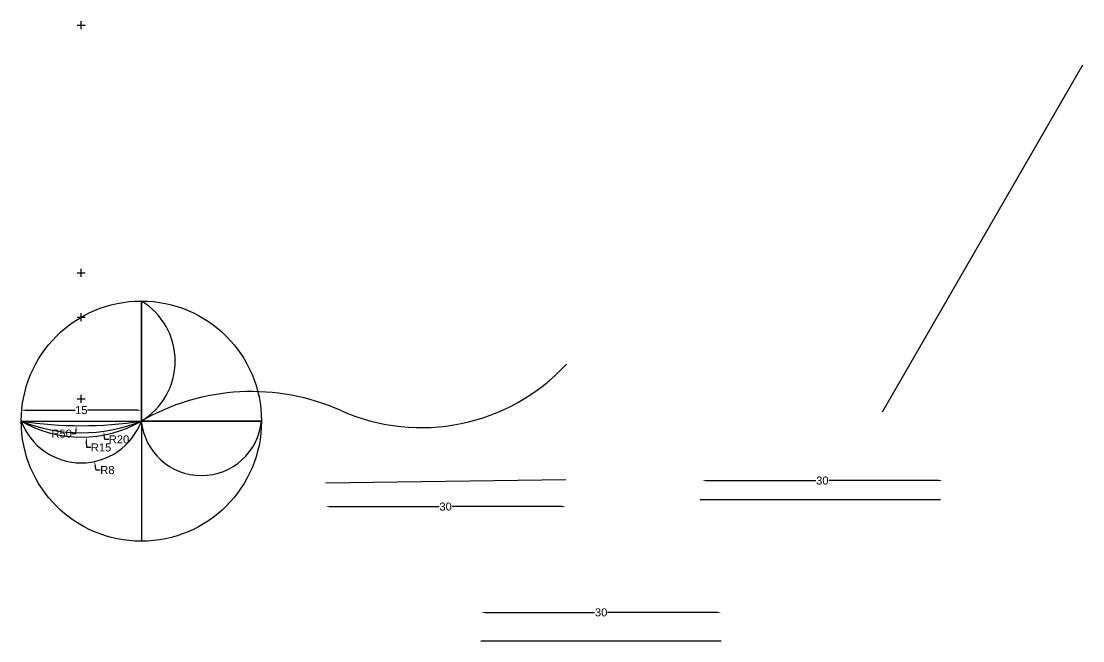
# Model space of a CAD drawing. Header units: inches. Extents: x 109 to 1586, y -45 to 189.
# Drawn here: x 109 to 241.5, y -45.4 to 31.9 of the extents above; entities that cross this region are included whole.
import ezdxf

# ---------------------------------------------------------------- set-up
doc = ezdxf.new("R2010")
doc.units = ezdxf.units.IN
doc.header["$MEASUREMENT"] = 0
doc.styles.get("Standard").update_dxf_attribs({"font": 'arial.ttf'})
doc.dimstyles.get("Standard").update_dxf_attribs({"dimtxt": 1, "dimasz": 0.5, "dimexe": 0.18, "dimexo": 0.0625, "dimgap": 0.09, "dimtad": 0, "dimtoh": 1, "dimzin": 9, "dimdsep": 46, "dimtxsty": 'Standard', "dimcen": 0.5, "dimse1": 1, "dimse2": 1, "dimadec": 0, "dimazin": 0, "dimtfac": 1, "dimtofl": 0, "dimtmove": 0, "dimatfit": 3, "dimfxl": 1, "dimtolj": 1, "dimtzin": 0, "dimarcsym": 0})

# ---------------------------------------------------------------- blocks, each defined once
blk = doc.blocks.new('*D1')
at = {"color": 0, "lineweight": -2, "transparency": 16777216}
for p, q in [((147.47, -28.67), (161.16, -28.67)), ((176.47, -28.67), (162.77, -28.67))]:
    blk.add_line(p, q, dxfattribs=at)
at = {"color": 0, "transparency": 16777216}
for points in [[(147.47, -28.59), (147.47, -28.75), (146.97, -28.67)], [(176.47, -28.59), (176.47, -28.75), (176.97, -28.67)]]:
    blk.add_solid(points, dxfattribs=at)
at = {"layer": 'Defpoints', "color": 0, "transparency": 16777216}
for p in [(146.97, -25.69), (176.97, -25.3), (176.97, -28.67)]:
    blk.add_point(p, dxfattribs=at)
at = {"color": 0, "transparency": 16777216, "insert": (161.97, -28.67), "char_height": 1, "attachment_point": 5}
blk.add_mtext('\\A1;30', dxfattribs=at)
blk = doc.blocks.new('*D2')
at = {"color": 0, "lineweight": -2, "transparency": 16777216}
for p, q in [((166.89, -41.88), (180.58, -41.88)), ((195.89, -41.88), (182.19, -41.88))]:
    blk.add_line(p, q, dxfattribs=at)
at = {"color": 0, "transparency": 16777216}
for points in [[(166.89, -41.8), (166.89, -41.96), (166.39, -41.88)], [(195.89, -41.8), (195.89, -41.96), (196.39, -41.88)]]:
    blk.add_solid(points, dxfattribs=at)
at = {"layer": 'Defpoints', "color": 0, "transparency": 16777216}
for p in [(196.39, -41.88), (166.39, -45.42), (196.39, -45.42)]:
    blk.add_point(p, dxfattribs=at)
at = {"color": 0, "transparency": 16777216, "insert": (181.39, -41.88), "char_height": 1, "attachment_point": 5}
blk.add_mtext('\\A1;30', dxfattribs=at)
blk = doc.blocks.new('*D3')
at = {"color": 0, "lineweight": -2, "transparency": 16777216}
for p, q in [((109.47, -16.63), (115.71, -16.63)), ((123.47, -16.63), (117.23, -16.63))]:
    blk.add_line(p, q, dxfattribs=at)
at = {"color": 0, "transparency": 16777216}
for points in [[(109.47, -16.55), (109.47, -16.72), (108.97, -16.63)], [(123.47, -16.55), (123.47, -16.72), (123.97, -16.63)]]:
    blk.add_solid(points, dxfattribs=at)
at = {"layer": 'Defpoints', "color": 0, "transparency": 16777216}
for p in [(108.97, -16.63), (108.97, -18), (123.97, -18)]:
    blk.add_point(p, dxfattribs=at)
at = {"color": 0, "transparency": 16777216, "insert": (116.47, -16.63), "char_height": 1, "attachment_point": 5}
blk.add_mtext('\\A1;15', dxfattribs=at)
blk = doc.blocks.new('*D4')
at = {"color": 0, "lineweight": -2, "transparency": 16777216}
for p, q in [((116.47, 30.94), (116.47, 31.94)), ((115.97, 31.44), (116.97, 31.44)), ((115.3, -19.56), (115.8, -19.56)), ((115.8, -19.56), (115.81, -19.06))]:
    blk.add_line(p, q, dxfattribs=at)
at = {"color": 0, "transparency": 16777216}
blk.add_solid([(115.73, -19.06), (115.89, -19.06), (115.82, -18.56)], dxfattribs=at)
at = {"layer": 'Defpoints', "color": 0, "transparency": 16777216}
for p in [(116.47, 31.44), (115.82, -18.56)]:
    blk.add_point(p, dxfattribs=at)
at = {"color": 0, "transparency": 16777216, "insert": (114.02, -19.56), "char_height": 1, "attachment_point": 5}
blk.add_mtext('\\A1;R50', dxfattribs=at)
blk = doc.blocks.new('*D5')
at = {"color": 0, "lineweight": -2, "transparency": 16777216}
for p, q in [((115.97, 0.54), (116.97, 0.54)), ((116.47, 0.04), (116.47, 1.04)), ((119.4, -20.28), (119.33, -19.76)), ((119.9, -20.28), (119.4, -20.28))]:
    blk.add_line(p, q, dxfattribs=at)
at = {"color": 0, "transparency": 16777216}
blk.add_solid([(119.41, -19.75), (119.24, -19.77), (119.26, -19.26)], dxfattribs=at)
at = {"layer": 'Defpoints', "color": 0, "transparency": 16777216}
for p in [(116.47, 0.54), (119.26, -19.26)]:
    blk.add_point(p, dxfattribs=at)
at = {"color": 0, "transparency": 16777216, "insert": (121.18, -20.28), "char_height": 1, "attachment_point": 5}
blk.add_mtext('\\A1;R20', dxfattribs=at)
blk = doc.blocks.new('*D6')
at = {"color": 0, "lineweight": -2, "transparency": 16777216}
for p, q in [((115.97, -15.21), (116.97, -15.21)), ((116.47, -15.71), (116.47, -14.71)), ((118.33, -24.11), (118.21, -23.53)), ((118.83, -24.11), (118.33, -24.11))]:
    blk.add_line(p, q, dxfattribs=at)
at = {"color": 0, "transparency": 16777216}
blk.add_solid([(118.3, -23.52), (118.13, -23.55), (118.11, -23.04)], dxfattribs=at)
at = {"layer": 'Defpoints', "color": 0, "transparency": 16777216}
for p in [(116.47, -15.21), (118.11, -23.04)]:
    blk.add_point(p, dxfattribs=at)
at = {"color": 0, "transparency": 16777216, "insert": (119.73, -24.11), "char_height": 1, "attachment_point": 5}
blk.add_mtext('\\A1;R8', dxfattribs=at)
blk = doc.blocks.new('*D7')
at = {"color": 0, "lineweight": -2, "transparency": 16777216}
for p, q in [((115.97, -5.01), (116.97, -5.01)), ((116.47, -5.51), (116.47, -4.51)), ((117.15, -21.29), (117.11, -20.49)), ((117.65, -21.29), (117.15, -21.29))]:
    blk.add_line(p, q, dxfattribs=at)
at = {"color": 0, "transparency": 16777216}
blk.add_solid([(117.2, -20.49), (117.03, -20.5), (117.09, -19.99)], dxfattribs=at)
at = {"layer": 'Defpoints', "color": 0, "transparency": 16777216}
for p in [(116.47, -5.01), (117.09, -19.99)]:
    blk.add_point(p, dxfattribs=at)
at = {"color": 0, "transparency": 16777216, "insert": (118.94, -21.29), "char_height": 1, "attachment_point": 5}
blk.add_mtext('\\A1;R15', dxfattribs=at)
blk = doc.blocks.new('*D8')
at = {"color": 0, "lineweight": -2, "transparency": 16777216}
for p, q in [((194.52, -25.42), (208.21, -25.42)), ((223.52, -25.42), (209.82, -25.42))]:
    blk.add_line(p, q, dxfattribs=at)
at = {"color": 0, "transparency": 16777216}
for points in [[(194.52, -25.33), (194.52, -25.5), (194.02, -25.42)], [(223.52, -25.33), (223.52, -25.5), (224.02, -25.42)]]:
    blk.add_solid(points, dxfattribs=at)
at = {"layer": 'Defpoints', "color": 0, "transparency": 16777216}
for p in [(224.02, -25.42), (194.02, -27.03), (224.02, -27.03)]:
    blk.add_point(p, dxfattribs=at)
at = {"color": 0, "transparency": 16777216, "insert": (209.02, -25.42), "char_height": 1, "attachment_point": 5}
blk.add_mtext('\\A1;30', dxfattribs=at)

msp = doc.modelspace()

# ---------------------------------------------------------------- linework, layer by layer
for p, q in [((216.543, -16.822), (241.543, 26.479)), ((123.969, -17.998), (123.969, -2.998)), ((123.969, -2.998), (123.969, -32.998)), ((108.969, -17.998), (138.969, -17.998)), ((138.969, -17.998), (123.969, -17.998)), ((146.97, -25.687), (176.968, -25.302)), ((193.78, -27.795), (223.78, -27.795)), ((166.388, -45.422), (196.388, -45.422))]:
    msp.add_line(p, q)
for centre, radius, start, end in [((123.969, -17.998), 15, 0, 360), ((119.447, -10.498), 8.758, 301.08717, 58.91283), ((158.943, 5.846), 24.655, 246.03327, 317.25339), ((137.74, -41.85), 27.542, 66.03327, 120), ((116.469, 31.436), 50, 261.37307, 278.62693), ((116.469, 0.542), 20, 247.97569, 292.02431), ((116.469, -15.214), 8, 200.36413, 339.63587), ((116.469, -5.008), 15, 240, 300), ((131.469, -17.254), 7.537, 185.66663, 354.33337)]:
    msp.add_arc(centre, radius, start, end)

# ---------------------------------------------------------------- dimensions: what is measured, and where the dimension line sits
dim = msp.add_radius_dim(center=(116.469, 31.436), mpoint=(115.816, -18.56), dimstyle='Standard')
dim.commit()
dim.dimension.update_dxf_attribs({"geometry": '*D4', "text_midpoint": (114.02, -19.56)})
for center, mpoint, picture, middle in [((116.469, 0.542), (119.256, -19.263), '*D5', (121.182, -20.277)), ((116.469, -5.008), (117.093, -19.995), '*D7', (118.935, -21.293)), ((116.469, -15.214), (118.111, -23.044), '*D6', (119.732, -24.108))]:
    dim = msp.add_radius_dim(center=center, mpoint=mpoint, dimstyle='Standard')
    dim.commit()
    dim.dimension.update_dxf_attribs({"geometry": picture, "text_midpoint": middle, "dimtype": 164})
for base, p1, p2, picture, middle in [((108.969, -16.634), (123.969, -17.998), (108.969, -17.998), '*D3', (116.469, -16.634)), ((224.017, -25.416), (194.017, -27.026), (224.017, -27.026), '*D8', (209.017, -25.416)), ((176.968, -28.671), (146.97, -25.687), (176.968, -25.302), '*D1', (161.969, -28.671)), ((196.388, -41.879), (166.388, -45.422), (196.388, -45.422), '*D2', (181.388, -41.879))]:
    dim = msp.add_linear_dim(base=base, p1=p1, p2=p2, dimstyle='Standard')
    dim.commit()
    dim.dimension.update_dxf_attribs({"geometry": picture, "text_midpoint": middle})

doc.saveas('drawing.dxf')
